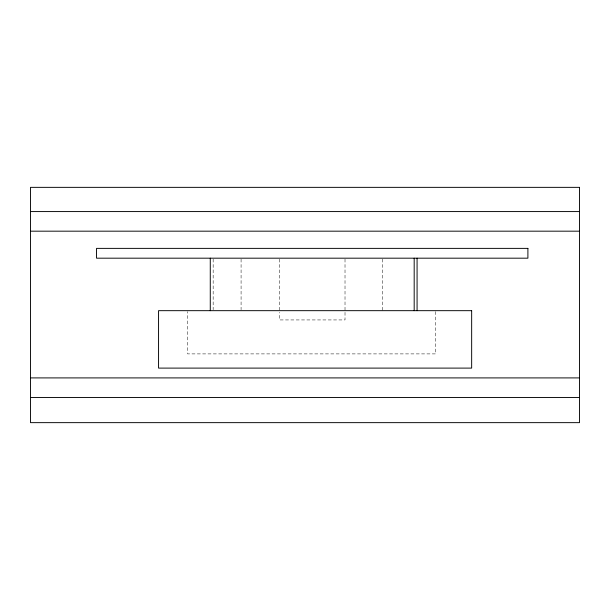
<?xml version="1.0" encoding="UTF-8"?>
<svg xmlns="http://www.w3.org/2000/svg" width="610" height="610" viewBox="0 0 610 610"><rect width="100%" height="100%" fill="white"/><g stroke="black" fill="none" stroke-linecap="round" stroke-linejoin="round"><path stroke-width="0.46" stroke-dasharray="3.05 2.29" d="M435.731 311.611L435.731 353.899L187.598 353.899L187.598 311.611M382.249 259.12L382.249 310.673M345.016 259.128L345.016 311.382M345.016 312.335L345.016 319.937L279.433 319.937L279.433 312.335M279.433 259.128L279.433 311.382M241.08 259.12L241.08 309.735M213.157 259.12L213.157 309.735"/><path stroke-width="0.91" d="M30.5 211.571L579.5 211.571M30.5 231.175L579.5 231.175M30.5 377.91L579.5 377.91M30.5 397.514L579.5 397.514M417.072 258.183L417.072 310.673M414.182 258.183L414.182 310.673M210.267 258.183L210.267 310.673M579.5 187.354L30.5 187.354L30.5 422.646L579.5 422.646L579.5 187.354M527.902 248.377L96.54 248.377L96.54 258.183L527.902 258.183L527.902 248.377M471.66 310.673L158.562 310.673L158.562 368.104L471.66 368.104L471.66 310.673"/></g></svg>
